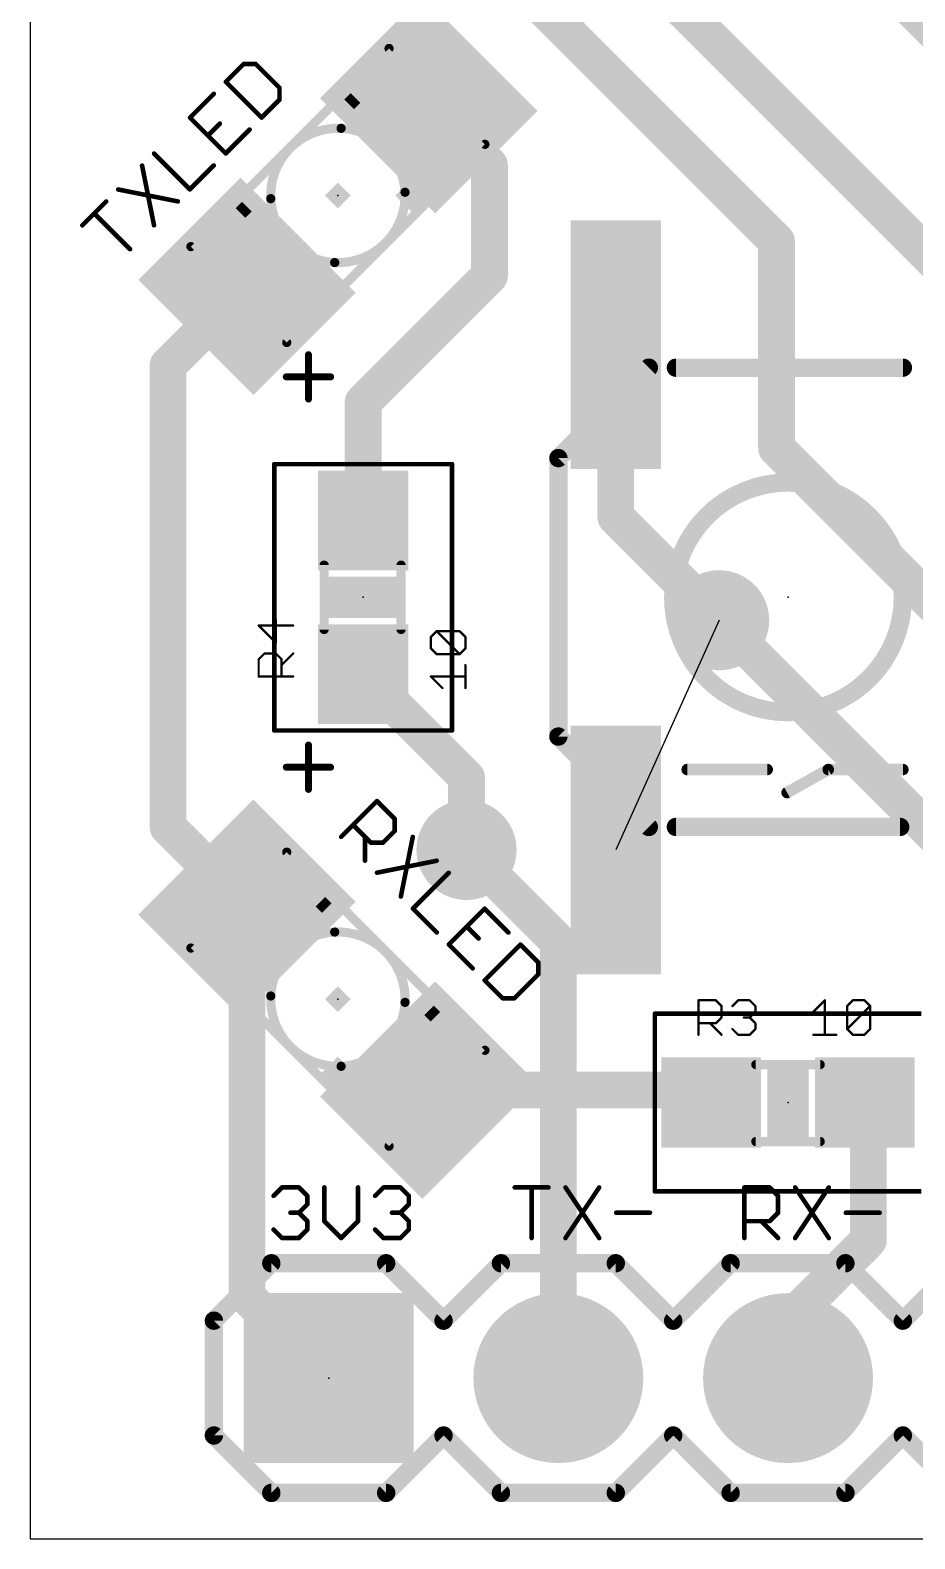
# Model space of a CAD drawing. Extents: x 0 to 16.8, y 0 to 26.7.
# Drawn here: x 0 to 9.78, y 0 to 16.69 of the extents above; entities that cross this region are included whole.
import ezdxf

# ---------------------------------------------------------------- set-up
doc = ezdxf.new("R2010")
doc.units = 0
for name, color, linetype in [('1', 22, 'CONTINUOUS'), ('16', 175, 'CONTINUOUS'), ('17', 82, 'CONTINUOUS'), ('18', 82, 'CONTINUOUS'), ('19', 53, 'CONTINUOUS'), ('20', 7, 'CONTINUOUS'), ('21', 253, 'CONTINUOUS'), ('23', 7, 'CONTINUOUS'), ('25', 253, 'CONTINUOUS'), ('27', 253, 'CONTINUOUS'), ('39', 22, 'CONTINUOUS'), ('51', 253, 'CONTINUOUS')]:
    doc.layers.add(name, color=color, linetype=linetype)

# ---------------------------------------------------------------- blocks, each defined once
blk = doc.blocks.new('RECT')
blk.add_solid([(-0.5, -0.5), (0.5, -0.5), (-0.5, 0.5), (0.5, 0.5)])
blk = doc.blocks.new('SQUAREP')
blk.add_solid([(-0.5, -0.5), (0.5, -0.5), (-0.5, 0.5), (0.5, 0.5)])
blk = doc.blocks.new('ROUNDP')
at = {"const_width": 0.5}
blk.add_lwpolyline([(0, -0.25, 1), (0, 0.25, 1), (0, -0.25)], format="xyb", dxfattribs=at)
blk = doc.blocks.new('ROUNDV')
at = {"const_width": 0.5}
blk.add_lwpolyline([(0, -0.25, 1), (0, 0.25, 1), (0, -0.25)], format="xyb", dxfattribs=at)

msp = doc.modelspace()

# ---------------------------------------------------------------- linework, layer by layer
at = {"layer": '1', "const_width": 0.4064}
for points in [[(3.683, 18.923), (8.255, 14.351)], [(5.842, 18.288), (10.16, 13.97)], [(10.8055, 15.8645), (8.382, 18.288)], [(5.08, 15.1936), (4.4091, 15.8645)], [(5.08, 13.97), (5.08, 15.1936)], [(8.255, 14.351), (8.255, 12.065)], [(2.032, 14.2196), (2.3981, 13.8535)], [(1.524, 12.9794), (2.3981, 13.8535)], [(3.683, 12.573), (5.08, 13.97)], [(6.477, 11.303), (6.477, 13.208)], [(1.524, 7.874), (1.524, 12.9794)], [(3.683, 11.264), (3.683, 12.573)], [(8.255, 12.065), (10.16, 10.16)], [(7.62, 10.16), (6.477, 11.303)], [(4.826, 8.421), (3.683, 9.564)], [(4.826, 7.62), (4.826, 8.421)], [(2.3981, 6.9999), (1.524, 7.874)], [(2.3981, 6.9745), (2.3981, 6.9999)], [(2.3981, 6.9745), (2.3981, 2.6819)], [(4.4091, 4.9635), (7.3945, 4.9635)], [(7.3945, 4.9635), (7.532, 4.826)], [(9.271, 4.787), (9.232, 4.826)], [(9.271, 3.302), (9.271, 4.787)], [(8.382, 2.413), (9.271, 3.302)], [(2.3981, 2.6819), (3.302, 1.778)], [(8.382, 1.778), (8.382, 2.413)]]:
    msp.add_lwpolyline(points, dxfattribs=at)
at = {"layer": '1', "const_width": 0.2032}
for points in [[(4.4809, 15.9363, 1), (4.3373, 15.7927)], [(5.1816, 15.1936, 1), (4.9784, 15.1936)], [(5.0082, 15.1218, 1), (5.1518, 15.2654)], [(8.3566, 14.351, 1), (8.1534, 14.351)], [(8.1832, 14.2792, 1), (8.3268, 14.4228)], [(2.1038, 14.2914, 1), (1.9602, 14.1477)], [(2.4699, 13.7817, 1), (2.3263, 13.9253)], [(2.3263, 13.7817, 1), (2.4699, 13.9253)], [(4.9784, 13.97, 1), (5.1816, 13.97)], [(5.1518, 13.8982, 1), (5.0082, 14.0418)], [(6.5786, 13.208, 1), (6.3754, 13.208)], [(1.6256, 12.9794, 1), (1.4224, 12.9794)], [(1.4522, 13.0512, 1), (1.5958, 12.9076)], [(3.7846, 12.573, 1), (3.5814, 12.573)], [(3.6112, 12.6448, 1), (3.7548, 12.5012)], [(8.3268, 12.1368, 1), (8.1832, 11.9932)], [(8.1534, 12.065, 1), (8.3566, 12.065)], [(3.5814, 11.264, 1), (3.7846, 11.264)], [(6.3754, 11.303, 1), (6.5786, 11.303)], [(6.5488, 11.3748, 1), (6.4052, 11.2312)], [(7.5482, 10.0882, 1), (7.6918, 10.2318)], [(3.7548, 9.6358, 1), (3.6112, 9.4922)], [(4.9276, 8.421, 1), (4.7244, 8.421)], [(4.7542, 8.3492, 1), (4.8978, 8.4928)], [(1.5958, 7.9458, 1), (1.4522, 7.8022)], [(1.4224, 7.874, 1), (1.6256, 7.874)], [(4.7244, 7.62, 1), (4.9276, 7.62)], [(2.4997, 6.9999, 1), (2.2965, 6.9999)], [(2.4997, 6.9745, 1), (2.2965, 6.9745)], [(2.2965, 6.9745, 1), (2.4997, 6.9745)], [(2.3263, 6.9281, 1), (2.4699, 7.0717)], [(4.4091, 5.0651, 1), (4.4091, 4.8619)], [(7.4663, 5.0353, 1), (7.3227, 4.8917)], [(7.3945, 4.8619, 1), (7.3945, 5.0651)], [(9.3038, 4.8978, 1), (9.1602, 4.7542)], [(7.4602, 4.7542, 1), (7.6038, 4.8978)], [(9.3726, 4.787, 1), (9.1694, 4.787)], [(9.1992, 4.7152, 1), (9.3428, 4.8588)], [(9.3428, 3.2302, 1), (9.1992, 3.3738)], [(9.1694, 3.302, 1), (9.3726, 3.302)], [(2.4699, 2.7537, 1), (2.3263, 2.6101)], [(2.2965, 2.6819, 1), (2.4997, 2.6819)], [(8.4836, 2.413, 1), (8.2804, 2.413)], [(8.3102, 2.4848, 1), (8.4538, 2.3412)], [(3.2302, 1.7062, 1), (3.3738, 1.8498)], [(8.2804, 1.778, 1), (8.4836, 1.778)]]:
    msp.add_lwpolyline(points, format="xyb", dxfattribs=at)
at = {"layer": '16', "const_width": 0.4064}
for points in [[(10.922, 6.858), (7.62, 10.16)], [(5.842, 6.604), (4.826, 7.62)], [(5.842, 1.778), (5.842, 6.604)]]:
    msp.add_lwpolyline(points, dxfattribs=at)
at = {"layer": '16', "const_width": 0.2032}
for points in [[(7.6918, 10.2318, 1), (7.5482, 10.0882)], [(4.8978, 7.6918, 1), (4.7542, 7.5482)], [(5.9436, 6.604, 1), (5.7404, 6.604)], [(5.7702, 6.5322, 1), (5.9138, 6.6758)], [(5.7404, 1.778, 1), (5.9436, 1.778)]]:
    msp.add_lwpolyline(points, format="xyb", dxfattribs=at)
at = {"layer": '19'}
msp.add_line((7.62, 10.16), (6.477, 7.62), dxfattribs=at)
at = {"layer": '20'}
for p, q in [((0, 26.67), (0, 0)), ((0, 0), (16.764, 0))]:
    msp.add_line(p, q, dxfattribs=at)
at = {"layer": '21'}
for points, const_width in [([(3.439, 15.6015, 0.4424), (2.6611, 14.8236)], 0.1016), ([(3.4377, 15.5761, 1), (3.4402, 15.6268)], 0.0508), ([(3.3682, 14.1165, 0.4424), (4.1461, 14.8944)], 0.1016), ([(4.1714, 14.8956, 1), (4.1207, 14.8931)], 0.0508), ([(2.6358, 14.8224, 1), (2.6865, 14.8249)], 0.0508), ([(3.3695, 14.1419, 1), (3.367, 14.0912)], 0.0508), ([(3.0969, 13.0985, 1), (3.0588, 13.0985)], 0.0381), ([(7.142, 13.0048, 1), (7.142, 12.9032)], 0.1016), ([(9.652, 12.9032, 1), (9.652, 13.0048)], 0.1016), ([(2.8321, 12.8718, 1), (2.8321, 12.8337)], 0.0381), ([(3.3236, 12.8337, 1), (3.3236, 12.8718)], 0.0381), ([(3.0588, 12.607, 1), (3.0969, 12.607)], 0.0381), ([(5.8928, 11.954, 1), (5.7912, 11.954)], 0.1016), ([(8.382, 9.144, 1), (8.382, 11.684, 1), (8.382, 9.144)], 0.2032), ([(5.7912, 8.874, 1), (5.8928, 8.874)], 0.1016), ([(3.0969, 8.7805, 1), (3.0588, 8.7805)], 0.0381), ([(2.8321, 8.5538, 1), (2.8321, 8.5157)], 0.0381), ([(3.3236, 8.5157, 1), (3.3236, 8.5538)], 0.0381), ([(3.0588, 8.289, 1), (3.0969, 8.289)], 0.0381), ([(7.142, 7.9248, 1), (7.142, 7.8232)], 0.1016), ([(9.622, 7.8232, 1), (9.622, 7.9248)], 0.1016), ([(4.1461, 5.9336, 0.4424), (3.3682, 6.7115)], 0.1016), ([(3.367, 6.7368, 1), (3.3695, 6.6861)], 0.0508), ([(2.6611, 6.0044, 0.4424), (3.439, 5.2265)], 0.1016), ([(2.6865, 6.0031, 1), (2.6358, 6.0056)], 0.0508), ([(4.1207, 5.9349, 1), (4.1714, 5.9324)], 0.0508), ([(3.4402, 5.2012, 1), (3.4377, 5.2519)], 0.0508), ([(2.7856, 3.8994, 1), (2.7856, 3.874)], 0.0254), ([(2.7946, 3.8777, 1), (2.7766, 3.8957)], 0.0254), ([(2.981, 3.8957, 1), (2.9631, 3.8777)], 0.0254), ([(2.972, 3.874, 1), (2.972, 3.8994)], 0.0254), ([(3.2664, 3.8867, 1), (3.241, 3.8867)], 0.0254), ([(3.6393, 3.8867, 1), (3.6139, 3.8867)], 0.0254), ([(3.9082, 3.8994, 1), (3.9082, 3.874)], 0.0254), ([(3.9172, 3.8777, 1), (3.8993, 3.8957)], 0.0254), ([(4.1036, 3.8957, 1), (4.0857, 3.8777)], 0.0254), ([(4.0947, 3.874, 1), (4.0947, 3.8994)], 0.0254), ([(5.3594, 3.8994, 1), (5.3594, 3.874)], 0.0254), ([(5.5585, 3.8867, 1), (5.5331, 3.8867)], 0.0254), ([(5.7323, 3.874, 1), (5.7323, 3.8994)], 0.0254), ([(5.9313, 3.8937, 1), (5.9101, 3.8796)], 0.0254), ([(6.3041, 3.8796, 1), (6.283, 3.8937)], 0.0254), ([(7.9121, 3.8867, 1), (7.8867, 3.8867)], 0.0254), ([(7.8994, 3.8994, 1), (7.8994, 3.874)], 0.0254), ([(8.188, 3.8957, 1), (8.1701, 3.8777)], 0.0254), ([(8.179, 3.874, 1), (8.179, 3.8994)], 0.0254), ([(8.4713, 3.8937, 1), (8.4501, 3.8796)], 0.0254), ([(8.8441, 3.8796, 1), (8.823, 3.8937)], 0.0254), ([(2.6834, 3.8024, 1), (2.7014, 3.7845)], 0.0254), ([(3.078, 3.7935, 1), (3.0526, 3.7935)], 0.0254), ([(3.0526, 3.7003, 1), (3.078, 3.7003)], 0.0254), ([(3.0563, 3.7845, 1), (3.0742, 3.8024)], 0.0254), ([(3.0742, 3.6913, 1), (3.0563, 3.7092)], 0.0254), ([(3.806, 3.8024, 1), (3.824, 3.7845)], 0.0254), ([(4.2006, 3.7935, 1), (4.1752, 3.7935)], 0.0254), ([(4.1752, 3.7003, 1), (4.2006, 3.7003)], 0.0254), ([(4.1789, 3.7845, 1), (4.1968, 3.8024)], 0.0254), ([(4.1968, 3.6913, 1), (4.1789, 3.7092)], 0.0254), ([(8.285, 3.7935, 1), (8.2595, 3.7935)], 0.0254), ([(8.2633, 3.7845, 1), (8.2812, 3.8024)], 0.0254), ([(2.8788, 3.6197, 1), (2.8788, 3.5943)], 0.0254), ([(2.981, 3.616, 1), (2.9631, 3.5981)], 0.0254), ([(2.9631, 3.616, 1), (2.981, 3.5981)], 0.0254), ([(2.972, 3.5943, 1), (2.972, 3.6197)], 0.0254), ([(3.078, 3.5138, 1), (3.0526, 3.5138)], 0.0254), ([(3.0563, 3.5048, 1), (3.0742, 3.5228)], 0.0254), ([(3.2627, 3.5228, 1), (3.2447, 3.5048)], 0.0254), ([(3.241, 3.5138, 1), (3.2664, 3.5138)], 0.0254), ([(3.6139, 3.5138, 1), (3.6393, 3.5138)], 0.0254), ([(3.6355, 3.5048, 1), (3.6176, 3.5228)], 0.0254), ([(4.0014, 3.6197, 1), (4.0014, 3.5943)], 0.0254), ([(4.1036, 3.616, 1), (4.0857, 3.5981)], 0.0254), ([(4.0857, 3.616, 1), (4.1036, 3.5981)], 0.0254), ([(4.0947, 3.5943, 1), (4.0947, 3.6197)], 0.0254), ([(4.2006, 3.5138, 1), (4.1752, 3.5138)], 0.0254), ([(4.1789, 3.5048, 1), (4.1968, 3.5228)], 0.0254), ([(6.482, 3.6197, 1), (6.482, 3.5943)], 0.0254), ([(6.8549, 3.5943, 1), (6.8549, 3.6197)], 0.0254), ([(7.8994, 3.5265, 1), (7.8994, 3.5011)], 0.0254), ([(8.0948, 3.5228, 1), (8.0768, 3.5048)], 0.0254), ([(8.1701, 3.5228, 1), (8.188, 3.5048)], 0.0254), ([(8.179, 3.5011, 1), (8.179, 3.5265)], 0.0254), ([(8.2595, 3.607, 1), (8.285, 3.607)], 0.0254), ([(8.2812, 3.5981, 1), (8.2633, 3.616)], 0.0254), ([(9.022, 3.6197, 1), (9.022, 3.5943)], 0.0254), ([(9.3949, 3.5943, 1), (9.3949, 3.6197)], 0.0254), ([(2.7014, 3.4296, 1), (2.6834, 3.4116)], 0.0254), ([(2.7856, 3.3401, 1), (2.7856, 3.3147)], 0.0254), ([(2.7766, 3.3184, 1), (2.7946, 3.3364)], 0.0254), ([(2.9631, 3.3364, 1), (2.981, 3.3184)], 0.0254), ([(2.972, 3.3147, 1), (2.972, 3.3401)], 0.0254), ([(3.0526, 3.4206, 1), (3.078, 3.4206)], 0.0254), ([(3.0742, 3.4116, 1), (3.0563, 3.4296)], 0.0254), ([(3.4312, 3.3364, 1), (3.4491, 3.3184)], 0.0254), ([(3.4312, 3.3184, 1), (3.4491, 3.3364)], 0.0254), ([(3.824, 3.4296, 1), (3.806, 3.4116)], 0.0254), ([(3.9082, 3.3401, 1), (3.9082, 3.3147)], 0.0254), ([(3.8993, 3.3184, 1), (3.9172, 3.3364)], 0.0254), ([(4.0857, 3.3364, 1), (4.1036, 3.3184)], 0.0254), ([(4.0947, 3.3147, 1), (4.0947, 3.3401)], 0.0254), ([(4.1752, 3.4206, 1), (4.2006, 3.4206)], 0.0254), ([(4.1968, 3.4116, 1), (4.1789, 3.4296)], 0.0254), ([(5.5331, 3.3274, 1), (5.5585, 3.3274)], 0.0254), ([(5.9101, 3.3344, 1), (5.9313, 3.3204)], 0.0254), ([(6.283, 3.3204, 1), (6.3041, 3.3344)], 0.0254), ([(7.8867, 3.3274, 1), (7.9121, 3.3274)], 0.0254), ([(8.2633, 3.3184, 1), (8.2812, 3.3364)], 0.0254), ([(8.4501, 3.3344, 1), (8.4713, 3.3204)], 0.0254), ([(8.823, 3.3204, 1), (8.8441, 3.3344)], 0.0254), ([(2.667, 3.0988, 1), (2.667, 2.9972)], 0.1016), ([(2.7029, 3.0121, 1), (2.6311, 3.0839)], 0.1016), ([(3.9729, 3.0839, 1), (3.9011, 3.0121)], 0.1016), ([(3.937, 2.9972, 1), (3.937, 3.0988)], 0.1016), ([(5.207, 3.0988, 1), (5.207, 2.9972)], 0.1016), ([(5.2429, 3.0121, 1), (5.1711, 3.0839)], 0.1016), ([(6.5129, 3.0839, 1), (6.4411, 3.0121)], 0.1016), ([(6.477, 2.9972, 1), (6.477, 3.0988)], 0.1016), ([(7.747, 3.0988, 1), (7.747, 2.9972)], 0.1016), ([(7.7829, 3.0121, 1), (7.7111, 3.0839)], 0.1016), ([(9.0529, 3.0839, 1), (8.9811, 3.0121)], 0.1016), ([(9.017, 2.9972, 1), (9.017, 3.0988)], 0.1016), ([(2.0828, 2.413, 1), (1.9812, 2.413)], 0.1016), ([(1.9961, 2.4489, 1), (2.0679, 2.3771)], 0.1016), ([(4.5361, 2.4489, 1), (4.6079, 2.3771)], 0.1016), ([(4.5361, 2.3771, 1), (4.6079, 2.4489)], 0.1016), ([(7.0761, 2.4489, 1), (7.1479, 2.3771)], 0.1016), ([(7.0761, 2.3771, 1), (7.1479, 2.4489)], 0.1016), ([(9.6161, 2.4489, 1), (9.6879, 2.3771)], 0.1016), ([(9.6161, 2.3771, 1), (9.6879, 2.4489)], 0.1016), ([(2.0679, 1.1789, 1), (1.9961, 1.1071)], 0.1016), ([(1.9812, 1.143, 1), (2.0828, 1.143)], 0.1016), ([(4.6079, 1.1789, 1), (4.5361, 1.1071)], 0.1016), ([(4.6079, 1.1071, 1), (4.5361, 1.1789)], 0.1016), ([(7.1479, 1.1789, 1), (7.0761, 1.1071)], 0.1016), ([(7.1479, 1.1071, 1), (7.0761, 1.1789)], 0.1016), ([(9.6879, 1.1789, 1), (9.6161, 1.1071)], 0.1016), ([(9.6879, 1.1071, 1), (9.6161, 1.1789)], 0.1016), ([(2.667, 0.5588, 1), (2.667, 0.4572)], 0.1016), ([(2.6311, 0.4721, 1), (2.7029, 0.5439)], 0.1016), ([(3.9011, 0.5439, 1), (3.9729, 0.4721)], 0.1016), ([(3.937, 0.4572, 1), (3.937, 0.5588)], 0.1016), ([(5.207, 0.5588, 1), (5.207, 0.4572)], 0.1016), ([(5.1711, 0.4721, 1), (5.2429, 0.5439)], 0.1016), ([(6.4411, 0.5439, 1), (6.5129, 0.4721)], 0.1016), ([(6.477, 0.4572, 1), (6.477, 0.5588)], 0.1016), ([(7.747, 0.5588, 1), (7.747, 0.4572)], 0.1016), ([(7.7111, 0.4721, 1), (7.7829, 0.5439)], 0.1016), ([(8.9811, 0.5439, 1), (9.0529, 0.4721)], 0.1016), ([(9.017, 0.4572, 1), (9.017, 0.5588)], 0.1016)]:
    msp.add_lwpolyline(points, format="xyb", dxfattribs=dict(at, const_width=const_width))
for points, const_width in [([(3.0778, 13.0985), (3.0778, 12.607)], 0.0762), ([(7.142, 12.954), (9.652, 12.954)], 0.2032), ([(2.8321, 12.8527), (3.3236, 12.8527)], 0.0762), ([(5.842, 8.874), (5.842, 11.954)], 0.2032), ([(3.0778, 8.7805), (3.0778, 8.289)], 0.0762), ([(2.8321, 8.5347), (3.3236, 8.5347)], 0.0762), ([(9.622, 7.874), (7.142, 7.874)], 0.2032), ([(2.6924, 3.7935), (2.7856, 3.8867)], 0.0508), ([(2.7856, 3.8867), (2.972, 3.8867)], 0.0508), ([(2.972, 3.8867), (3.0653, 3.7935)], 0.0508), ([(3.2537, 3.8867), (3.2537, 3.5138)], 0.0508), ([(3.6266, 3.5138), (3.6266, 3.8867)], 0.0508), ([(3.815, 3.7935), (3.9082, 3.8867)], 0.0508), ([(3.9082, 3.8867), (4.0947, 3.8867)], 0.0508), ([(4.0947, 3.8867), (4.1879, 3.7935)], 0.0508), ([(5.3594, 3.8867), (5.7323, 3.8867)], 0.0508), ([(5.5458, 3.3274), (5.5458, 3.8867)], 0.0508), ([(5.9207, 3.8867), (6.2936, 3.3274)], 0.0508), ([(6.2936, 3.8867), (5.9207, 3.3274)], 0.0508), ([(7.8994, 3.3274), (7.8994, 3.8867)], 0.0508), ([(7.8994, 3.8867), (8.179, 3.8867)], 0.0508), ([(8.179, 3.8867), (8.2722, 3.7935)], 0.0508), ([(8.4607, 3.8867), (8.8336, 3.3274)], 0.0508), ([(8.8336, 3.8867), (8.4607, 3.3274)], 0.0508), ([(3.0653, 3.7003), (2.972, 3.607)], 0.0508), ([(3.0653, 3.7935), (3.0653, 3.7003)], 0.0508), ([(4.1879, 3.7003), (4.0947, 3.607)], 0.0508), ([(4.1879, 3.7935), (4.1879, 3.7003)], 0.0508), ([(8.2722, 3.7935), (8.2722, 3.607)], 0.0508), ([(2.972, 3.607), (2.8788, 3.607)], 0.0508), ([(2.972, 3.607), (3.0653, 3.5138)], 0.0508), ([(3.0653, 3.5138), (3.0653, 3.4206)], 0.0508), ([(3.2537, 3.5138), (3.4401, 3.3274)], 0.0508), ([(3.4401, 3.3274), (3.6266, 3.5138)], 0.0508), ([(4.0947, 3.607), (4.0014, 3.607)], 0.0508), ([(4.0947, 3.607), (4.1879, 3.5138)], 0.0508), ([(4.1879, 3.5138), (4.1879, 3.4206)], 0.0508), ([(6.482, 3.607), (6.8549, 3.607)], 0.0508), ([(8.179, 3.5138), (7.8994, 3.5138)], 0.0508), ([(8.0858, 3.5138), (8.2722, 3.3274)], 0.0508), ([(8.2722, 3.607), (8.179, 3.5138)], 0.0508), ([(9.022, 3.607), (9.3949, 3.607)], 0.0508), ([(2.7856, 3.3274), (2.6924, 3.4206)], 0.0508), ([(2.972, 3.3274), (2.7856, 3.3274)], 0.0508), ([(3.0653, 3.4206), (2.972, 3.3274)], 0.0508), ([(3.9082, 3.3274), (3.815, 3.4206)], 0.0508), ([(4.0947, 3.3274), (3.9082, 3.3274)], 0.0508), ([(4.1879, 3.4206), (4.0947, 3.3274)], 0.0508), ([(2.667, 3.048), (2.032, 2.413)], 0.2032), ([(2.667, 3.048), (3.937, 3.048)], 0.2032), ([(3.937, 3.048), (4.572, 2.413)], 0.2032), ([(4.572, 2.413), (5.207, 3.048)], 0.2032), ([(5.207, 3.048), (6.477, 3.048)], 0.2032), ([(6.477, 3.048), (7.112, 2.413)], 0.2032), ([(7.112, 2.413), (7.747, 3.048)], 0.2032), ([(7.747, 3.048), (9.017, 3.048)], 0.2032), ([(9.017, 3.048), (9.652, 2.413)], 0.2032), ([(10.287, 3.048), (9.652, 2.413)], 0.2032), ([(2.032, 2.413), (2.032, 1.143)], 0.2032), ([(2.032, 1.143), (2.667, 0.508)], 0.2032), ([(4.572, 1.143), (3.937, 0.508)], 0.2032), ([(5.207, 0.508), (4.572, 1.143)], 0.2032), ([(7.112, 1.143), (6.477, 0.508)], 0.2032), ([(7.747, 0.508), (7.112, 1.143)], 0.2032), ([(9.652, 1.143), (9.017, 0.508)], 0.2032), ([(9.652, 1.143), (10.287, 0.508)], 0.2032), ([(3.937, 0.508), (2.667, 0.508)], 0.2032), ([(6.477, 0.508), (5.207, 0.508)], 0.2032), ([(9.017, 0.508), (7.747, 0.508)], 0.2032)]:
    msp.add_lwpolyline(points, dxfattribs=dict(at, const_width=const_width))
at = {"layer": '23'}
for p in [(3.4036, 14.859), (3.683, 10.414), (8.382, 10.414), (3.4036, 5.969), (8.382, 4.826), (3.302, 1.778)]:
    msp.add_point(p, dxfattribs=at)
at = {"layer": '25'}
for points, const_width in [([(2.3624, 16.3137), (2.1647, 16.116)], 0.0508), ([(2.4942, 16.3137), (2.3624, 16.3137)], 0.0508), ([(2.7579, 16.0501), (2.4942, 16.3137)], 0.0508), ([(2.1647, 16.116), (2.5602, 15.7205)], 0.0508), ([(2.7579, 15.9183), (2.7579, 16.0501)], 0.0508), ([(2.0314, 15.9827), (1.7678, 15.7191)], 0.0508), ([(2.5602, 15.7205), (2.7579, 15.9183)], 0.0508), ([(1.7678, 15.7191), (2.1633, 15.3236)], 0.0508), ([(1.9655, 15.5214), (2.0973, 15.6532)], 0.0508), ([(2.1633, 15.3236), (2.4269, 15.5873)], 0.0508), ([(1.2376, 15.1889), (1.3695, 14.5298)], 0.0508), ([(1.3709, 15.3222), (1.7664, 14.9267)], 0.0508), ([(1.7664, 14.9267), (2.03, 15.1904)], 0.0508), ([(0.974, 14.9253), (1.6331, 14.7935)], 0.0508), ([(0.5771, 14.5284), (0.8407, 14.792)], 0.0508), ([(1.1044, 14.2647), (0.7089, 14.6602)], 0.0508), ([(2.9083, 10.1026), (2.527, 10.1026)], 0.0254), ([(2.527, 10.1026), (2.7176, 9.9119)], 0.0254), ([(2.7176, 9.9119), (2.7176, 10.1661)], 0.0254), ([(2.527, 9.7284), (2.5905, 9.7919)], 0.0254), ([(2.527, 9.5377), (2.527, 9.7284)], 0.0254), ([(2.5905, 9.7919), (2.7176, 9.7919)], 0.0254), ([(2.7176, 9.7919), (2.7812, 9.7284)], 0.0254), ([(2.7812, 9.6648), (2.9083, 9.7919)], 0.0254), ([(2.7812, 9.7284), (2.7812, 9.5377)], 0.0254), ([(2.9083, 9.5377), (2.527, 9.5377)], 0.0254), ([(3.4395, 7.7651), (3.835, 8.1605)], 0.0508), ([(3.835, 8.1605), (4.0327, 7.9628)], 0.0508), ([(3.7691, 7.6991), (3.5713, 7.8969)], 0.0508), ([(4.0327, 7.831), (3.9009, 7.6991)], 0.0508), ([(4.0327, 7.9628), (4.0327, 7.831)], 0.0508), ([(3.7032, 7.7651), (3.7032, 7.5014)], 0.0508), ([(3.9009, 7.6991), (3.7691, 7.6991)], 0.0508), ([(4.2319, 7.7636), (4.1001, 7.1045)], 0.0508), ([(4.4955, 7.5), (3.8364, 7.3681)], 0.0508), ([(4.6288, 7.3667), (4.2333, 6.9712)], 0.0508), ([(4.2333, 6.9712), (4.497, 6.7076)], 0.0508), ([(5.0257, 6.9698), (4.6302, 6.5743)], 0.0508), ([(5.2893, 6.7062), (5.0257, 6.9698)], 0.0508), ([(4.828, 6.7721), (4.9598, 6.6402)], 0.0508), ([(4.6302, 6.5743), (4.8939, 6.3107)], 0.0508), ([(5.4226, 6.5729), (5.0271, 6.1774)], 0.0508), ([(5.6203, 6.3752), (5.4226, 6.5729)], 0.0508), ([(5.6203, 6.2433), (5.6203, 6.3752)], 0.0508), ([(5.0271, 6.1774), (5.2249, 5.9797)], 0.0508), ([(5.3567, 5.9797), (5.6203, 6.2433)], 0.0508), ([(5.2249, 5.9797), (5.3567, 5.9797)], 0.0508), ([(7.3923, 5.5753), (7.3923, 5.9566)], 0.0254), ([(7.3923, 5.9566), (7.5829, 5.9566)], 0.0254), ([(7.5829, 5.9566), (7.6465, 5.8931)], 0.0254), ([(7.6465, 5.8931), (7.6465, 5.766)], 0.0254), ([(7.7665, 5.8931), (7.83, 5.9566)], 0.0254), ([(7.83, 5.9566), (7.9572, 5.9566)], 0.0254), ([(7.9572, 5.9566), (8.0207, 5.8931)], 0.0254), ([(8.0207, 5.8295), (7.9572, 5.766)], 0.0254), ([(8.0207, 5.8931), (8.0207, 5.8295)], 0.0254), ([(7.5829, 5.7024), (7.3923, 5.7024)], 0.0254), ([(7.5194, 5.7024), (7.6465, 5.5753)], 0.0254), ([(7.6465, 5.766), (7.5829, 5.7024)], 0.0254), ([(7.9572, 5.766), (7.8936, 5.766)], 0.0254), ([(7.9572, 5.766), (8.0207, 5.7024)], 0.0254), ([(8.0207, 5.7024), (8.0207, 5.6389)], 0.0254), ([(7.83, 5.5753), (7.7665, 5.6389)], 0.0254), ([(7.9572, 5.5753), (7.83, 5.5753)], 0.0254), ([(8.0207, 5.6389), (7.9572, 5.5753)], 0.0254)]:
    msp.add_lwpolyline(points, dxfattribs=dict(at, const_width=const_width))
for points, const_width in [([(2.3624, 16.3264, 1), (2.3624, 16.301)], 0.0254), ([(2.3714, 16.3048, 1), (2.3534, 16.3227)], 0.0254), ([(2.5032, 16.3227, 1), (2.4853, 16.3048)], 0.0254), ([(2.4942, 16.301, 1), (2.4942, 16.3264)], 0.0254), ([(2.1737, 16.125, 1), (2.1557, 16.107)], 0.0254), ([(2.1557, 16.125, 1), (2.1737, 16.107)], 0.0254), ([(2.7706, 16.0501, 1), (2.7452, 16.0501)], 0.0254), ([(2.7489, 16.0411, 1), (2.7669, 16.0591)], 0.0254), ([(2.0404, 15.9738, 1), (2.0225, 15.9917)], 0.0254), ([(2.7452, 15.9183, 1), (2.7706, 15.9183)], 0.0254), ([(2.7669, 15.9093, 1), (2.7489, 15.9272)], 0.0254), ([(1.7768, 15.7281, 1), (1.7588, 15.7101)], 0.0254), ([(1.7588, 15.7281, 1), (1.7768, 15.7101)], 0.0254), ([(2.5512, 15.7295, 1), (2.5691, 15.7116)], 0.0254), ([(2.5512, 15.7116, 1), (2.5691, 15.7295)], 0.0254), ([(1.9565, 15.5303, 1), (1.9745, 15.5124)], 0.0254), ([(2.1063, 15.6442, 1), (2.0884, 15.6622)], 0.0254), ([(2.4359, 15.5783, 1), (2.4179, 15.5963)], 0.0254), ([(1.2501, 15.1914, 1), (1.2252, 15.1864)], 0.0254), ([(1.3799, 15.3312, 1), (1.3619, 15.3132)], 0.0254), ([(2.039, 15.1814, 1), (2.021, 15.1993)], 0.0254), ([(2.1543, 15.3326, 1), (2.1722, 15.3146)], 0.0254), ([(2.1543, 15.3146, 1), (2.1722, 15.3326)], 0.0254), ([(0.9765, 14.9377, 1), (0.9715, 14.9128)], 0.0254), ([(1.7574, 14.9357, 1), (1.7753, 14.9177)], 0.0254), ([(1.7574, 14.9177, 1), (1.7753, 14.9357)], 0.0254), ([(0.7179, 14.6692, 1), (0.6999, 14.6512)], 0.0254), ([(0.8497, 14.783, 1), (0.8317, 14.801)], 0.0254), ([(1.6306, 14.781, 1), (1.6356, 14.8059)], 0.0254), ([(0.5681, 14.5374, 1), (0.5861, 14.5194)], 0.0254), ([(1.357, 14.5273, 1), (1.3819, 14.5323)], 0.0254), ([(1.0954, 14.2558, 1), (1.1133, 14.2737)], 0.0254), ([(2.527, 10.1089, 1), (2.527, 10.0962)], 0.0127), ([(2.5315, 10.1071, 1), (2.5225, 10.0981)], 0.0127), ([(2.724, 10.1661, 1), (2.7113, 10.1661)], 0.0127), ([(2.9083, 10.0962, 1), (2.9083, 10.1089)], 0.0127), ([(2.7113, 9.9119, 1), (2.724, 9.9119)], 0.0127), ([(2.7131, 9.9074, 1), (2.7221, 9.9164)], 0.0127), ([(2.5333, 9.7284, 1), (2.5206, 9.7284)], 0.0127), ([(2.5225, 9.7329, 1), (2.5315, 9.7239)], 0.0127), ([(2.5905, 9.7983, 1), (2.5905, 9.7856)], 0.0127), ([(2.595, 9.7874, 1), (2.586, 9.7964)], 0.0127), ([(2.7221, 9.7964, 1), (2.7131, 9.7874)], 0.0127), ([(2.7176, 9.7856, 1), (2.7176, 9.7983)], 0.0127), ([(2.7875, 9.7284, 1), (2.7748, 9.7284)], 0.0127), ([(2.7767, 9.7239, 1), (2.7857, 9.7329)], 0.0127), ([(2.9128, 9.7874, 1), (2.9038, 9.7964)], 0.0127), ([(2.527, 9.5441, 1), (2.527, 9.5314)], 0.0127), ([(2.5206, 9.5377, 1), (2.5333, 9.5377)], 0.0127), ([(2.7767, 9.6693, 1), (2.7857, 9.6603)], 0.0127), ([(2.7748, 9.5377, 1), (2.7875, 9.5377)], 0.0127), ([(2.9083, 9.5314, 1), (2.9083, 9.5441)], 0.0127), ([(3.844, 8.1695, 1), (3.826, 8.1515)], 0.0254), ([(3.844, 8.1515, 1), (3.826, 8.1695)], 0.0254), ([(3.5803, 7.9059, 1), (3.5624, 7.8879)], 0.0254), ([(4.0454, 7.9628, 1), (4.02, 7.9628)], 0.0254), ([(4.02, 7.831, 1), (4.0454, 7.831)], 0.0254), ([(4.0237, 7.9538, 1), (4.0417, 7.9718)], 0.0254), ([(4.0417, 7.822, 1), (4.0237, 7.8399)], 0.0254), ([(3.4305, 7.774, 1), (3.4485, 7.7561)], 0.0254), ([(3.7159, 7.7651, 1), (3.6905, 7.7651)], 0.0254), ([(3.7691, 7.7118, 1), (3.7691, 7.6864)], 0.0254), ([(3.7601, 7.6902, 1), (3.7781, 7.7081)], 0.0254), ([(3.8919, 7.7081, 1), (3.9099, 7.6902)], 0.0254), ([(3.9009, 7.6864, 1), (3.9009, 7.7118)], 0.0254), ([(4.2443, 7.7611, 1), (4.2194, 7.7661)], 0.0254), ([(3.6905, 7.5014, 1), (3.7159, 7.5014)], 0.0254), ([(4.498, 7.4875, 1), (4.493, 7.5124)], 0.0254), ([(3.8339, 7.3806, 1), (3.8389, 7.3557)], 0.0254), ([(4.6378, 7.3577, 1), (4.6198, 7.3757)], 0.0254), ([(4.0876, 7.107, 1), (4.1125, 7.102)], 0.0254), ([(4.2423, 6.9802, 1), (4.2243, 6.9623)], 0.0254), ([(4.2243, 6.9802, 1), (4.2423, 6.9623)], 0.0254), ([(5.0347, 6.9788, 1), (5.0167, 6.9608)], 0.0254), ([(5.0347, 6.9608, 1), (5.0167, 6.9788)], 0.0254), ([(4.488, 6.6986, 1), (4.5059, 6.7166)], 0.0254), ([(4.8369, 6.781, 1), (4.819, 6.7631)], 0.0254), ([(5.2804, 6.6972, 1), (5.2983, 6.7151)], 0.0254), ([(4.6392, 6.5833, 1), (4.6212, 6.5654)], 0.0254), ([(4.6212, 6.5833, 1), (4.6392, 6.5654)], 0.0254), ([(4.9508, 6.6313, 1), (4.9688, 6.6492)], 0.0254), ([(5.4316, 6.5819, 1), (5.4136, 6.5639)], 0.0254), ([(5.4316, 6.5639, 1), (5.4136, 6.5819)], 0.0254), ([(5.633, 6.3752, 1), (5.6076, 6.3752)], 0.0254), ([(5.6114, 6.3662, 1), (5.6293, 6.3841)], 0.0254), ([(4.8849, 6.3017, 1), (4.9029, 6.3197)], 0.0254), ([(5.0361, 6.1864, 1), (5.0182, 6.1684)], 0.0254), ([(5.0182, 6.1864, 1), (5.0361, 6.1684)], 0.0254), ([(5.6076, 6.2433, 1), (5.633, 6.2433)], 0.0254), ([(5.6293, 6.2344, 1), (5.6114, 6.2523)], 0.0254), ([(5.2249, 5.9924, 1), (5.2249, 5.967)], 0.0254), ([(5.2159, 5.9707, 1), (5.2338, 5.9887)], 0.0254), ([(5.3477, 5.9887, 1), (5.3657, 5.9707)], 0.0254), ([(5.3567, 5.967, 1), (5.3567, 5.9924)], 0.0254), ([(7.3986, 5.9566, 1), (7.3859, 5.9566)], 0.0127), ([(7.3923, 5.963, 1), (7.3923, 5.9503)], 0.0127), ([(7.5874, 5.9611, 1), (7.5785, 5.9521)], 0.0127), ([(7.5829, 5.9503, 1), (7.5829, 5.963)], 0.0127), ([(7.6529, 5.8931, 1), (7.6402, 5.8931)], 0.0127), ([(7.642, 5.8886, 1), (7.651, 5.8976)], 0.0127), ([(7.762, 5.8976, 1), (7.771, 5.8886)], 0.0127), ([(7.83, 5.963, 1), (7.83, 5.9503)], 0.0127), ([(7.8345, 5.9521, 1), (7.8256, 5.9611)], 0.0127), ([(7.9616, 5.9611, 1), (7.9527, 5.9521)], 0.0127), ([(7.9572, 5.9503, 1), (7.9572, 5.963)], 0.0127), ([(8.0271, 5.8931, 1), (8.0144, 5.8931)], 0.0127), ([(8.0162, 5.8886, 1), (8.0252, 5.8976)], 0.0127), ([(8.0252, 5.825, 1), (8.0162, 5.834)], 0.0127), ([(7.3923, 5.7088, 1), (7.3923, 5.6961)], 0.0127), ([(7.5239, 5.7069, 1), (7.5149, 5.6979)], 0.0127), ([(7.5785, 5.7069, 1), (7.5874, 5.6979)], 0.0127), ([(7.5829, 5.6961, 1), (7.5829, 5.7088)], 0.0127), ([(7.6402, 5.766, 1), (7.6529, 5.766)], 0.0127), ([(7.651, 5.7615, 1), (7.642, 5.7705)], 0.0127), ([(7.8936, 5.7723, 1), (7.8936, 5.7596)], 0.0127), ([(7.9616, 5.7705, 1), (7.9527, 5.7615)], 0.0127), ([(7.9527, 5.7705, 1), (7.9616, 5.7615)], 0.0127), ([(7.9572, 5.7596, 1), (7.9572, 5.7723)], 0.0127), ([(8.0144, 5.8295, 1), (8.0271, 5.8295)], 0.0127), ([(8.0271, 5.7024, 1), (8.0144, 5.7024)], 0.0127), ([(8.0162, 5.6979, 1), (8.0252, 5.7069)], 0.0127), ([(7.3859, 5.5753, 1), (7.3986, 5.5753)], 0.0127), ([(7.642, 5.5708, 1), (7.651, 5.5798)], 0.0127), ([(7.771, 5.6433, 1), (7.762, 5.6344)], 0.0127), ([(7.83, 5.5817, 1), (7.83, 5.569)], 0.0127), ([(7.8256, 5.5708, 1), (7.8345, 5.5798)], 0.0127), ([(7.9527, 5.5798, 1), (7.9616, 5.5708)], 0.0127), ([(7.9572, 5.569, 1), (7.9572, 5.5817)], 0.0127), ([(8.0144, 5.6389, 1), (8.0271, 5.6389)], 0.0127), ([(8.0252, 5.6344, 1), (8.0162, 5.6433)], 0.0127)]:
    msp.add_lwpolyline(points, format="xyb", dxfattribs=dict(at, const_width=const_width))
at = {"layer": '27', "const_width": 0.0254}
for points in [[(4.432, 9.9756), (4.4955, 10.0391)], [(4.4955, 10.0391), (4.7497, 10.0391)], [(4.7497, 9.7849), (4.4955, 10.0391)], [(4.7497, 10.0391), (4.8133, 9.9756)], [(4.432, 9.8485), (4.432, 9.9756)], [(4.4955, 9.7849), (4.432, 9.8485)], [(4.8133, 9.8485), (4.7497, 9.7849)], [(4.8133, 9.9756), (4.8133, 9.8485)], [(4.7497, 9.7849), (4.4955, 9.7849)], [(4.5591, 9.4107), (4.432, 9.5378)], [(4.432, 9.5378), (4.8133, 9.5378)], [(4.8133, 9.4107), (4.8133, 9.6649)], [(8.6623, 5.8295), (8.7894, 5.9566)], [(8.7894, 5.9566), (8.7894, 5.5753)], [(9.0365, 5.8931), (9.1, 5.9566)], [(9.0365, 5.6389), (9.0365, 5.8931)], [(9.0365, 5.6389), (9.2907, 5.8931)], [(9.1, 5.9566), (9.2272, 5.9566)], [(9.2272, 5.9566), (9.2907, 5.8931)], [(9.2907, 5.8931), (9.2907, 5.6389)], [(8.6623, 5.5753), (8.9165, 5.5753)], [(9.1, 5.5753), (9.0365, 5.6389)], [(9.2272, 5.5753), (9.1, 5.5753)], [(9.2907, 5.6389), (9.2272, 5.5753)]]:
    msp.add_lwpolyline(points, dxfattribs=at)
at = {"layer": '27', "const_width": 0.0127}
for points in [[(4.4955, 10.0455, 1), (4.4955, 10.0328)], [(4.5, 10.0436, 1), (4.491, 10.0346)], [(4.5, 10.0346, 1), (4.491, 10.0436)], [(4.7542, 10.0436, 1), (4.7453, 10.0346)], [(4.7497, 10.0328, 1), (4.7497, 10.0455)], [(4.4383, 9.9756, 1), (4.4256, 9.9756)], [(4.4275, 9.9801, 1), (4.4365, 9.9711)], [(4.4365, 9.8529, 1), (4.4275, 9.844)], [(4.4256, 9.8485, 1), (4.4383, 9.8485)], [(4.8197, 9.9756, 1), (4.8069, 9.9756)], [(4.8069, 9.8485, 1), (4.8197, 9.8485)], [(4.8088, 9.9711, 1), (4.8178, 9.9801)], [(4.8178, 9.844, 1), (4.8088, 9.8529)], [(4.4955, 9.7913, 1), (4.4955, 9.7786)], [(4.491, 9.7804, 1), (4.5, 9.7894)], [(4.7453, 9.7894, 1), (4.7542, 9.7804)], [(4.7453, 9.7804, 1), (4.7542, 9.7894)], [(4.7497, 9.7786, 1), (4.7497, 9.7913)], [(4.4365, 9.5423, 1), (4.4275, 9.5333)], [(4.432, 9.5442, 1), (4.432, 9.5315)], [(4.8197, 9.6649, 1), (4.8069, 9.6649)], [(4.8133, 9.5315, 1), (4.8133, 9.5442)], [(4.5546, 9.4062, 1), (4.5636, 9.4152)], [(4.8069, 9.4107, 1), (4.8197, 9.4107)], [(8.7957, 5.9566, 1), (8.783, 5.9566)], [(8.7939, 5.9521, 1), (8.7849, 5.9611)], [(9.0428, 5.8931, 1), (9.0301, 5.8931)], [(9.032, 5.8976, 1), (9.041, 5.8886)], [(9.1, 5.963, 1), (9.1, 5.9503)], [(9.1045, 5.9521, 1), (9.0956, 5.9611)], [(9.2316, 5.9611, 1), (9.2227, 5.9521)], [(9.2272, 5.9503, 1), (9.2272, 5.963)], [(9.2971, 5.8931, 1), (9.2844, 5.8931)], [(9.2952, 5.8886, 1), (9.2862, 5.8976)], [(9.2862, 5.8886, 1), (9.2952, 5.8976)], [(8.6578, 5.834, 1), (8.6668, 5.825)], [(8.6623, 5.5817, 1), (8.6623, 5.569)], [(8.783, 5.5753, 1), (8.7957, 5.5753)], [(8.9165, 5.569, 1), (8.9165, 5.5817)], [(9.0301, 5.6389, 1), (9.0428, 5.6389)], [(9.041, 5.6433, 1), (9.032, 5.6344)], [(9.032, 5.6433, 1), (9.041, 5.6344)], [(9.1, 5.5817, 1), (9.1, 5.569)], [(9.0956, 5.5708, 1), (9.1045, 5.5798)], [(9.2227, 5.5798, 1), (9.2316, 5.5708)], [(9.2272, 5.569, 1), (9.2272, 5.5817)], [(9.2844, 5.6389, 1), (9.2971, 5.6389)], [(9.2952, 5.6344, 1), (9.2862, 5.6433)]]:
    msp.add_lwpolyline(points, format="xyb", dxfattribs=at)
at = {"layer": '39', "const_width": 0.0508}
for points in [[(2.7, 8.941), (2.7, 11.887)], [(2.7, 11.887), (4.666, 11.887)], [(4.666, 11.887), (4.666, 8.941)], [(4.666, 8.941), (2.7, 8.941)], [(6.909, 3.843), (6.909, 5.809)], [(6.909, 5.809), (9.855, 5.809)], [(9.855, 3.843), (6.909, 3.843)]]:
    msp.add_lwpolyline(points, dxfattribs=at)
at = {"layer": '39', "const_width": 0.0254}
for points in [[(2.7127, 11.887, 1), (2.6873, 11.887)], [(2.7, 11.8997, 1), (2.7, 11.8743)], [(4.6787, 11.887, 1), (4.6533, 11.887)], [(4.666, 11.8743, 1), (4.666, 11.8997)], [(2.7, 8.9537, 1), (2.7, 8.9283)], [(2.6873, 8.941, 1), (2.7127, 8.941)], [(4.6533, 8.941, 1), (4.6787, 8.941)], [(4.666, 8.9283, 1), (4.666, 8.9537)], [(6.9217, 5.809, 1), (6.8963, 5.809)], [(6.909, 5.8217, 1), (6.909, 5.7963)], [(6.909, 3.8557, 1), (6.909, 3.8303)], [(6.8963, 3.843, 1), (6.9217, 3.843)]]:
    msp.add_lwpolyline(points, format="xyb", dxfattribs=at)
at = {"layer": '51'}
for points, const_width in [([(1.7773, 14.2933), (3.9693, 16.4853)], 0.1016), ([(3.9693, 16.4853), (5.0299, 15.4247)], 0.1016), ([(5.0299, 15.4247), (2.8379, 13.2327)], 0.1016), ([(2.8379, 13.2327), (1.7773, 14.2933)], 0.1016), ([(5.842, 11.954), (6.842, 12.954)], 0.2032), ([(3.251, 10.058), (3.251, 10.77)], 0.1016), ([(4.102, 10.058), (4.102, 10.77)], 0.1016), ([(6.842, 7.874), (5.842, 8.874)], 0.2032), ([(8.152, 8.509), (7.267, 8.509)], 0.127), ([(8.827, 8.509), (8.372, 8.254)], 0.127), ([(9.652, 8.509), (8.827, 8.509)], 0.127), ([(1.7773, 6.5347), (2.8379, 7.5953)], 0.1016), ([(2.8379, 7.5953), (5.0299, 5.4033)], 0.1016), ([(3.9693, 4.3427), (1.7773, 6.5347)], 0.1016), ([(5.0299, 5.4033), (3.9693, 4.3427)], 0.1016), ([(8.738, 5.245), (8.026, 5.245)], 0.1016), ([(8.738, 4.394), (8.026, 4.394)], 0.1016)]:
    msp.add_lwpolyline(points, dxfattribs=dict(at, const_width=const_width))
for points, const_width in [([(3.9872, 16.5033, 1), (3.9513, 16.4674)], 0.0508), ([(3.9872, 16.4674, 1), (3.9513, 16.5033)], 0.0508), ([(4.1461, 14.8944, 0.3866), (3.439, 15.6015)], 0.1016), ([(3.4402, 15.6268, 1), (3.4377, 15.5761)], 0.0508), ([(5.0479, 15.4067, 1), (5.012, 15.4426)], 0.0508), ([(5.012, 15.4067, 1), (5.0479, 15.4426)], 0.0508), ([(2.6611, 14.8236, 0.3866), (3.3682, 14.1165)], 0.1016), ([(2.6865, 14.8249, 1), (2.6358, 14.8224)], 0.0508), ([(4.1207, 14.8931, 1), (4.1714, 14.8956)], 0.0508), ([(1.7952, 14.3113, 1), (1.7593, 14.2754)], 0.0508), ([(1.7593, 14.3113, 1), (1.7952, 14.2754)], 0.0508), ([(3.367, 14.0912, 1), (3.3695, 14.1419)], 0.0508), ([(2.82, 13.2506, 1), (2.8559, 13.2147)], 0.0508), ([(2.82, 13.2147, 1), (2.8559, 13.2506)], 0.0508), ([(6.8779, 12.9181, 1), (6.8061, 12.9899)], 0.1016), ([(5.8061, 11.9899, 1), (5.8779, 11.9181)], 0.1016), ([(3.2764, 10.77, 1), (3.2256, 10.77)], 0.0508), ([(4.1274, 10.77, 1), (4.0766, 10.77)], 0.0508), ([(3.2256, 10.058, 1), (3.2764, 10.058)], 0.0508), ([(4.0766, 10.058, 1), (4.1274, 10.058)], 0.0508), ([(5.8779, 8.9099, 1), (5.8061, 8.8381)], 0.1016), ([(7.267, 8.5408, 1), (7.267, 8.4772)], 0.0635), ([(8.152, 8.4772, 1), (8.152, 8.5408)], 0.0635), ([(8.827, 8.5408, 1), (8.827, 8.4772)], 0.0635), ([(8.8425, 8.4813, 1), (8.8115, 8.5367)], 0.0635), ([(9.652, 8.4772, 1), (9.652, 8.5408)], 0.0635), ([(8.3565, 8.2817, 1), (8.3875, 8.2263)], 0.0635), ([(6.8061, 7.8381, 1), (6.8779, 7.9099)], 0.1016), ([(2.8559, 7.6133, 1), (2.82, 7.5774)], 0.0508), ([(2.8559, 7.5774, 1), (2.82, 7.6133)], 0.0508), ([(3.3682, 6.7115, 0.3866), (2.6611, 6.0044)], 0.1016), ([(3.3695, 6.6861, 1), (3.367, 6.7368)], 0.0508), ([(1.7952, 6.5526, 1), (1.7593, 6.5167)], 0.0508), ([(1.7593, 6.5526, 1), (1.7952, 6.5167)], 0.0508), ([(2.6358, 6.0056, 1), (2.6865, 6.0031)], 0.0508), ([(3.439, 5.2265, 0.3866), (4.1461, 5.9336)], 0.1016), ([(4.1714, 5.9324, 1), (4.1207, 5.9349)], 0.0508), ([(5.0479, 5.3854, 1), (5.012, 5.4213)], 0.0508), ([(5.012, 5.3854, 1), (5.0479, 5.4213)], 0.0508), ([(3.4377, 5.2519, 1), (3.4402, 5.2012)], 0.0508), ([(8.026, 5.2704, 1), (8.026, 5.2196)], 0.0508), ([(8.738, 5.2196, 1), (8.738, 5.2704)], 0.0508), ([(3.9513, 4.3606, 1), (3.9872, 4.3247)], 0.0508), ([(3.9513, 4.3247, 1), (3.9872, 4.3606)], 0.0508), ([(8.026, 4.4194, 1), (8.026, 4.3686)], 0.0508), ([(8.738, 4.3686, 1), (8.738, 4.4194)], 0.0508)]:
    msp.add_lwpolyline(points, format="xyb", dxfattribs=dict(at, const_width=const_width))

# ---------------------------------------------------------------- block references
at = {"layer": '1', "xscale": 1.6, "yscale": 1.803}
for p, rotation in [((4.4091, 15.8645), 45), ((2.3981, 13.8535), 45), ((2.3981, 6.9745), 315), ((4.4091, 4.9635), 315)]:
    msp.add_blockref('RECT', p, dxfattribs=dict(at, rotation=rotation))
at = {"layer": '1', "yscale": 2.75}
for p in [(6.477, 13.208), (6.477, 7.62)]:
    msp.add_blockref('RECT', p, dxfattribs=at)
at = {"layer": '1', "xscale": 1.1}
for p, rotation in [((3.683, 11.264), 90), ((3.683, 9.564), 90), ((7.532, 4.826), 180), ((9.232, 4.826), 180)]:
    msp.add_blockref('RECT', p, dxfattribs=dict(at, rotation=rotation))
at = {"layer": '17', "xscale": 1.8796, "yscale": 1.8796, "rotation": 90}
for name, p in [('SQUAREP', (3.302, 1.778)), ('SQUAREP', (3.302, 1.778)), ('ROUNDP', (5.842, 1.778)), ('ROUNDP', (5.842, 1.778)), ('ROUNDP', (8.382, 1.778)), ('ROUNDP', (8.382, 1.778))]:
    msp.add_blockref(name, p, dxfattribs=at)
at = {"layer": '18', "xscale": 1.108, "yscale": 1.108}
for p in [(7.62, 10.16), (7.62, 10.16), (4.826, 7.62), (4.826, 7.62)]:
    msp.add_blockref('ROUNDV', p, dxfattribs=at)
at = {"layer": '21'}
for p, xscale, yscale, rotation in [((3.4036, 14.859), 0.2, 0.2, 45), ((4.1814, 14.8236), 0.15, 0.25, 45), ((3.683, 10.414), 0.4572, 0.762, 90), ((3.4036, 5.969), 0.2, 0.2, 315), ((3.3682, 5.1912), 0.15, 0.25, 315), ((8.382, 4.826), 0.4572, 0.762, 180)]:
    msp.add_blockref('RECT', p, dxfattribs=dict(at, xscale=xscale, yscale=yscale, rotation=rotation))
at = {"layer": '51'}
for p, xscale, yscale, rotation in [((3.5627, 15.902), 0.1, 0.15, 45), ((4.0754, 15.3893), 0.1, 1.2, 45), ((4.2521, 14.8944), 0.35, 0.25, 45), ((2.3606, 14.6999), 0.1, 0.15, 45), ((2.8733, 14.1872), 0.1, 1.2, 45), ((3.6779, 10.9943), 0.5001, 0.95, 90), ((3.6779, 9.8259), 0.5001, 0.95, 90), ((3.2445, 7.012), 0.1, 0.15, 315), ((2.7318, 6.4993), 0.1, 1.2, 315), ((4.4466, 5.8099), 0.1, 0.15, 315), ((3.9339, 5.2972), 0.1, 1.2, 315), ((3.439, 5.1205), 0.35, 0.25, 315), ((7.8018, 4.8209), 0.5001, 0.95, 180), ((8.9702, 4.8209), 0.5001, 0.95, 180)]:
    msp.add_blockref('RECT', p, dxfattribs=dict(at, xscale=xscale, yscale=yscale, rotation=rotation))
at = {"layer": '51', "xscale": 0.508, "yscale": 0.508}
for p in [(3.302, 1.778), (5.842, 1.778), (8.382, 1.778)]:
    msp.add_blockref('RECT', p, dxfattribs=at)

doc.saveas('drawing.dxf')
